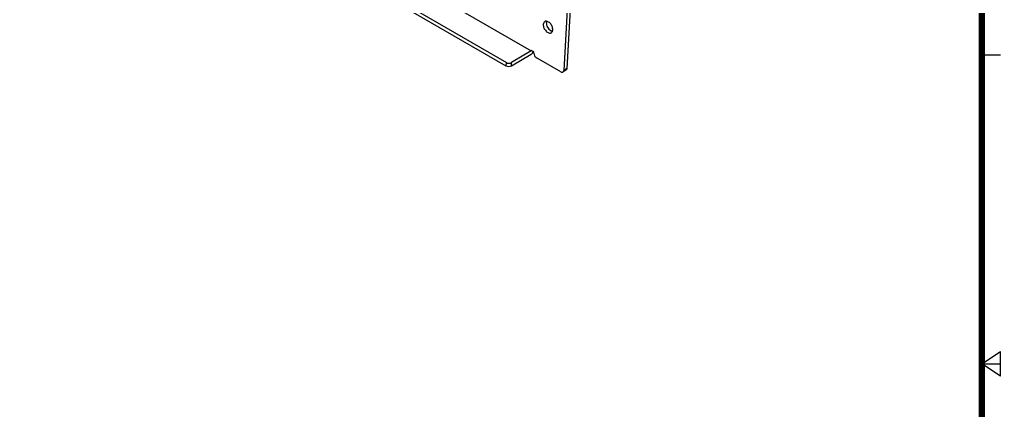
# Model space of a CAD drawing. Extents: x -425 to 6552, y -3049 to 3105.
# Drawn here: x 4660.1 to 4818.8, y -2288.2 to -2224.9 of the extents above; entities that cross this region are included whole.
import ezdxf

# ---------------------------------------------------------------- set-up
doc = ezdxf.new("R2010")
doc.units = 0
doc.layers.get('0').update_dxf_attribs({"linetype": 'CONTINUOUS'})

msp = doc.modelspace()

# ---------------------------------------------------------------- linework, layer by layer
at = {"color": 7, "linetype": 'CONTINUOUS'}
for p, q in [((4750.73, -2188.32), (4748.18, -2233.13)), ((4751.19, -2188.62), (4748.67, -2232.84)), ((4692.26, -2200.64), (4742.91, -2229.98)), ((4738.85, -2232.43), (4689.07, -2203.6)), ((4689.11, -2203.02), (4738.89, -2231.84)), ((4742.88, -2230.56), (4739.7, -2232.44)), ((4742.91, -2229.98), (4739.73, -2231.86)), ((4742.91, -2229.98), (4742.92, -2229.88)), ((4743.36, -2230.13), (4742.92, -2229.88)), ((4743.35, -2230.33), (4743.36, -2230.13)), ((4738.85, -2232.43), (4738.89, -2231.84)), ((4739.7, -2232.44), (4739.73, -2231.86)), ((4747.71, -2233.36), (4743.76, -2231.07)), ((4748.54, -2233.1), (4748.05, -2233.39)), ((4748.67, -2232.84), (4748.18, -2233.13))]:
    msp.add_line(p, q, dxfattribs=at)
for p, q in [((4818.82, -2230.65), (4815.82, -2230.65)), ((4815.82, -2280.65), (4818.82, -2278.65)), ((4818.82, -2282.65), (4818.82, -2278.65)), ((4815.82, -2280.65), (4818.82, -2280.65)), ((4818.82, -2282.65), (4815.82, -2280.65))]:
    msp.add_line(p, q)
at = {"const_width": 1}
msp.add_lwpolyline([(4815.82, -2010.65), (4015.82, -2010.65), (4015.82, -2560.65), (4815.82, -2560.65)], close=True, dxfattribs=at)
at = {"color": 7, "linetype": 'CONTINUOUS'}
msp.add_arc((4742.08, -2229.49), 1.34, 329.1182, 333.6462, dxfattribs=at)
for points, knots in [([(4744.86, -2225.67), (4744.85, -2225.86), (4744.94, -2226.26), (4745.22, -2226.68), (4745.51, -2226.94), (4745.74, -2227.06), (4745.97, -2227.09), (4746.11, -2227.05), (4746.17, -2227.02)], [0, 0, 0, 0, 0.264642, 0.552769, 0.686978, 0.806113, 0.908767, 1, 1, 1, 1]), ([(4745.1, -2225.21), (4745.03, -2225.25), (4744.9, -2225.4), (4744.87, -2225.58), (4744.86, -2225.67)], [0, 0, 0, 0, 0.459517, 1, 1, 1, 1]), ([(4746.4, -2226.56), (4746.41, -2226.37), (4746.32, -2225.97), (4746.05, -2225.55), (4745.75, -2225.29), (4745.52, -2225.18), (4745.29, -2225.14), (4745.15, -2225.18), (4745.1, -2225.21)], [0, 0, 0, 0, 0.264642, 0.552769, 0.686978, 0.806113, 0.908767, 1, 1, 1, 1]), ([(4745.35, -2225.38), (4745.34, -2225.63), (4745.5, -2226.15), (4745.85, -2226.55), (4746.07, -2226.68)], [0, 0, 0, 0, 0.494627, 1, 1, 1, 1]), ([(4745.4, -2225.16), (4745.39, -2225.18), (4745.37, -2225.25), (4745.35, -2225.32), (4745.35, -2225.38)], [0, 0, 0, 0, 0.237547, 1, 1, 1, 1]), ([(4746.07, -2226.68), (4746.09, -2226.69), (4746.18, -2226.74), (4746.28, -2226.77), (4746.35, -2226.78)], [0, 0, 0, 0, 0.267831, 1, 1, 1, 1]), ([(4746.17, -2227.02), (4746.24, -2226.98), (4746.36, -2226.84), (4746.39, -2226.66), (4746.4, -2226.56)], [0, 0, 0, 0, 0.459517, 1, 1, 1, 1]), ([(4742.88, -2230.56), (4742.91, -2230.54), (4743.06, -2230.44), (4743.17, -2230.3), (4743.24, -2230.18)], [0, 0, 0, 0, 0.225442, 1, 1, 1, 1]), ([(4743.35, -2230.33), (4743.34, -2230.47), (4743.43, -2230.77), (4743.63, -2231), (4743.76, -2231.07)], [0, 0, 0, 0, 0.494633, 1, 1, 1, 1]), ([(4739.7, -2232.44), (4739.58, -2232.51), (4739.28, -2232.57), (4738.98, -2232.5), (4738.85, -2232.43)], [0, 0, 0, 0, 0.490875, 1, 1, 1, 1]), ([(4738.89, -2231.84), (4739.02, -2231.92), (4739.31, -2231.98), (4739.61, -2231.93), (4739.73, -2231.86)], [0, 0, 0, 0, 0.509125, 1, 1, 1, 1]), ([(4747.71, -2233.36), (4747.77, -2233.39), (4747.88, -2233.44), (4748, -2233.42), (4748.05, -2233.39)], [0, 0, 0, 0, 0.547162, 1, 1, 1, 1]), ([(4748.05, -2233.39), (4748.09, -2233.37), (4748.16, -2233.28), (4748.18, -2233.18), (4748.18, -2233.13)], [0, 0, 0, 0, 0.459663, 1, 1, 1, 1]), ([(4748.67, -2232.84), (4748.67, -2232.89), (4748.65, -2232.99), (4748.58, -2233.08), (4748.54, -2233.1)], [0, 0, 0, 0, 0.540337, 1, 1, 1, 1])]:
    msp.add_open_spline(points, degree=3, knots=knots, dxfattribs=at)

doc.saveas('drawing.dxf')
